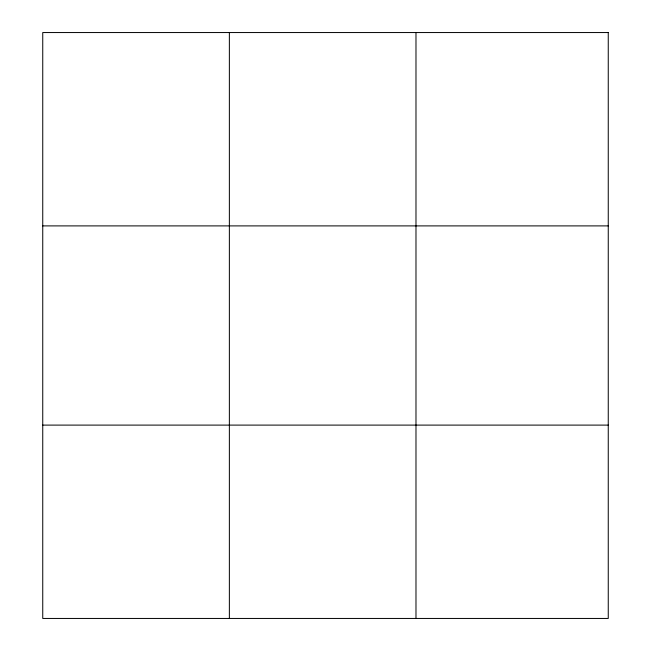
<?xml version="1.0" encoding="UTF-8"?>
<svg xmlns="http://www.w3.org/2000/svg" width="651" height="651" viewBox="0 0 651 651"><rect width="100%" height="100%" fill="white"/><g stroke="black" fill="none" stroke-linecap="round" stroke-linejoin="round"><path stroke-width="0.98" d="M229.364 618.45L229.364 32.55M415.981 618.45L415.981 32.55M42.746 225.897L608.254 225.897M42.746 425.103L608.254 425.103M608.254 32.55L608.254 618.45L42.746 618.45L42.746 32.55L608.254 32.55"/></g></svg>
